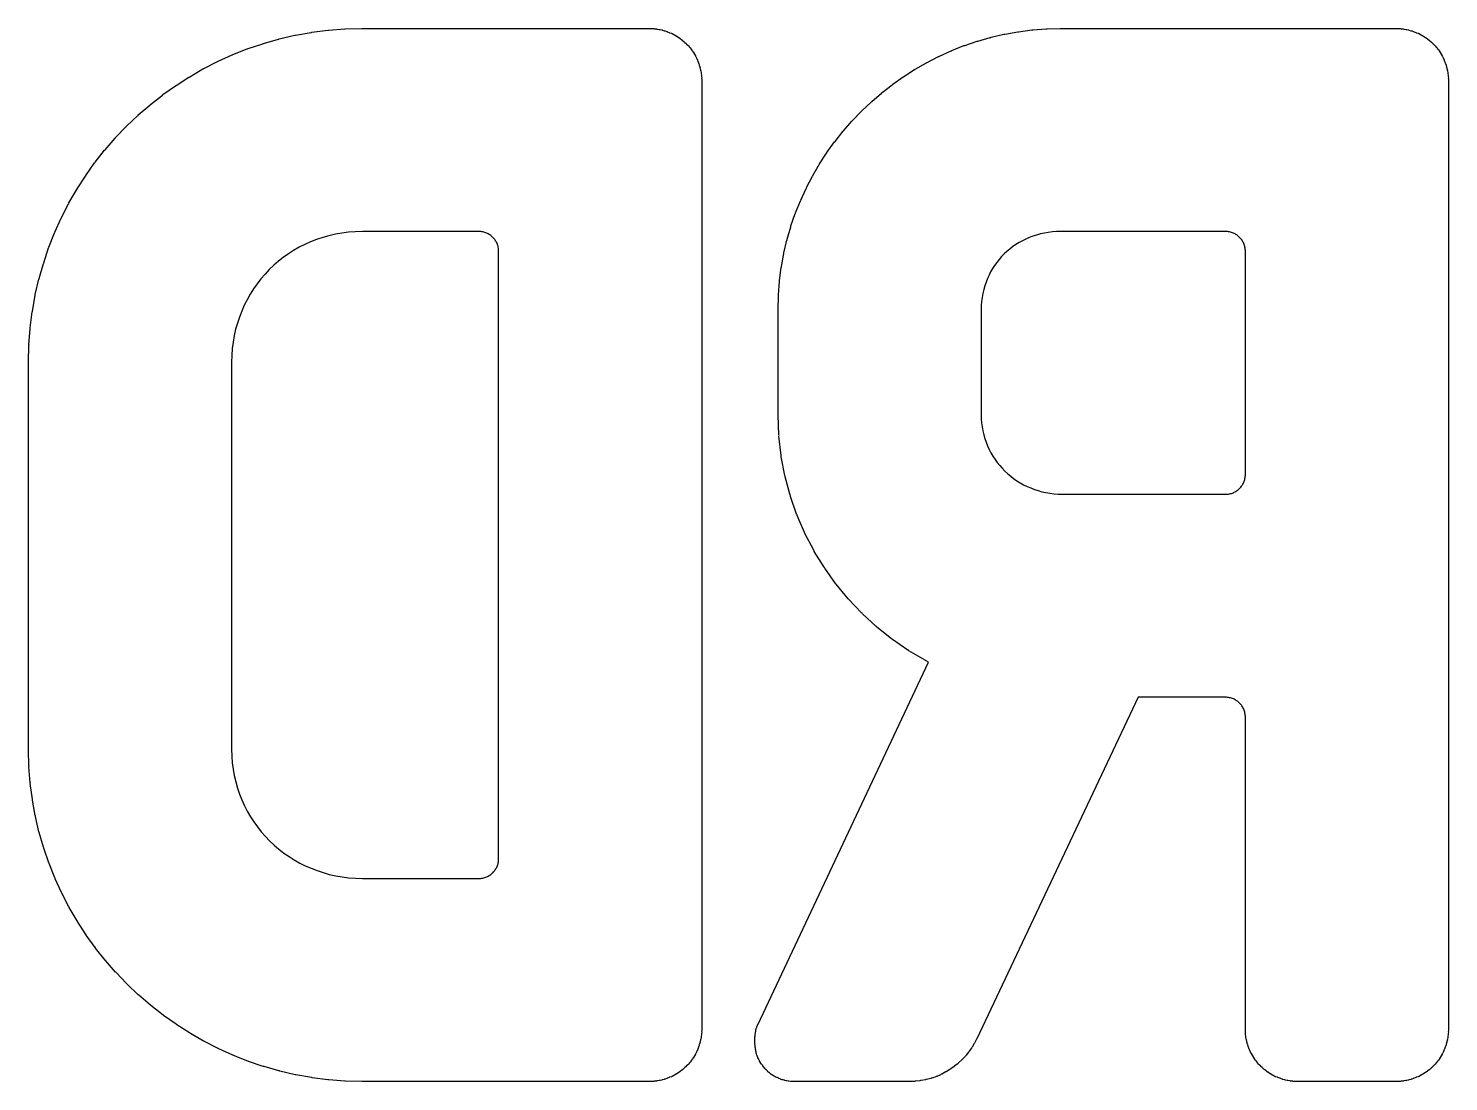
# Model space of a CAD drawing. Extents: x 135.7 to 179.4, y -147.5 to -55.1.
# Drawn here: x 142.47 to 151.11, y -128.78 to -122.37 of the extents above; entities that cross this region are included whole.
import ezdxf

# ---------------------------------------------------------------- set-up
doc = ezdxf.new("R2010")
doc.units = 0
doc.layers.add('BLACK', color=7, linetype='CONTINUOUS')

msp = doc.modelspace()

# ---------------------------------------------------------------- linework, layer by layer
at = {"layer": 'BLACK', "linetype": 'CONTINUOUS'}
for p, q in [((144.19, -122.392), (144.287, -122.38)), ((144.287, -122.38), (144.289, -122.38)), ((144.289, -122.38), (144.292, -122.379)), ((144.292, -122.379), (144.39, -122.372)), ((144.39, -122.372), (144.392, -122.373)), ((144.392, -122.373), (144.395, -122.372)), ((144.395, -122.372), (144.494, -122.369)), ((144.494, -122.369), (144.495, -122.37)), ((144.495, -122.37), (144.496, -122.369)), ((144.496, -122.369), (144.639, -122.369)), ((144.639, -122.369), (144.642, -122.37)), ((144.642, -122.37), (144.645, -122.369)), ((144.645, -122.369), (146.241, -122.369)), ((146.241, -122.369), (146.243, -122.369)), ((146.243, -122.369), (146.244, -122.369)), ((146.244, -122.369), (146.255, -122.369)), ((146.255, -122.369), (146.258, -122.37)), ((146.258, -122.37), (146.26, -122.37)), ((146.26, -122.37), (146.272, -122.37)), ((146.272, -122.37), (146.274, -122.371)), ((146.274, -122.371), (146.277, -122.371)), ((146.277, -122.371), (146.288, -122.372)), ((146.288, -122.372), (146.29, -122.373)), ((146.29, -122.373), (146.293, -122.373)), ((146.293, -122.373), (146.304, -122.375)), ((146.304, -122.375), (146.306, -122.376)), ((146.306, -122.376), (146.309, -122.376)), ((146.309, -122.376), (146.319, -122.378)), ((146.319, -122.378), (146.322, -122.38)), ((146.322, -122.38), (146.324, -122.38)), ((146.324, -122.38), (146.335, -122.383)), ((146.335, -122.383), (146.337, -122.384)), ((146.337, -122.384), (146.34, -122.384)), ((146.34, -122.384), (146.35, -122.387)), ((148.491, -122.389), (148.572, -122.378)), ((148.572, -122.378), (148.574, -122.379)), ((148.574, -122.379), (148.577, -122.378)), ((148.577, -122.378), (148.659, -122.372)), ((148.659, -122.372), (148.661, -122.372)), ((148.661, -122.372), (148.664, -122.371)), ((148.664, -122.371), (148.746, -122.369)), ((148.746, -122.369), (148.747, -122.37)), ((148.747, -122.37), (148.749, -122.369)), ((148.749, -122.369), (149.421, -122.369)), ((149.421, -122.369), (149.424, -122.37)), ((149.424, -122.37), (149.426, -122.369)), ((149.426, -122.369), (150.786, -122.369)), ((150.786, -122.369), (150.787, -122.369)), ((150.787, -122.369), (150.788, -122.369)), ((150.788, -122.369), (150.8, -122.369)), ((150.8, -122.369), (150.802, -122.37)), ((150.802, -122.37), (150.805, -122.37)), ((150.805, -122.37), (150.816, -122.37)), ((150.816, -122.37), (150.819, -122.371)), ((150.819, -122.371), (150.821, -122.371)), ((150.821, -122.371), (150.832, -122.372)), ((150.832, -122.372), (150.835, -122.373)), ((150.835, -122.373), (150.837, -122.373)), ((150.837, -122.373), (150.848, -122.375)), ((150.848, -122.375), (150.85, -122.376)), ((150.85, -122.376), (150.853, -122.376)), ((150.853, -122.376), (150.864, -122.378)), ((150.864, -122.378), (150.866, -122.38)), ((150.866, -122.38), (150.869, -122.38)), ((150.869, -122.38), (150.879, -122.383)), ((150.879, -122.383), (150.881, -122.384)), ((150.881, -122.384), (150.884, -122.384)), ((150.884, -122.384), (150.894, -122.387)), ((143.802, -122.492), (143.891, -122.462)), ((143.891, -122.462), (143.894, -122.461)), ((143.894, -122.461), (143.896, -122.46)), ((143.896, -122.46), (143.987, -122.434)), ((143.987, -122.434), (143.99, -122.434)), ((143.99, -122.434), (143.992, -122.433)), ((143.992, -122.433), (144.086, -122.411)), ((144.086, -122.411), (144.088, -122.411)), ((144.088, -122.411), (144.09, -122.41)), ((144.09, -122.41), (144.185, -122.393)), ((144.185, -122.393), (144.188, -122.393)), ((144.188, -122.393), (144.19, -122.392)), ((146.35, -122.387), (146.352, -122.389)), ((146.352, -122.389), (146.354, -122.389)), ((146.354, -122.389), (146.365, -122.393)), ((146.365, -122.393), (146.367, -122.395)), ((146.367, -122.395), (146.369, -122.395)), ((146.369, -122.395), (146.379, -122.399)), ((146.379, -122.399), (146.381, -122.401)), ((146.381, -122.401), (146.383, -122.401)), ((146.383, -122.401), (146.393, -122.406)), ((146.393, -122.406), (146.395, -122.408)), ((146.395, -122.408), (146.397, -122.409)), ((146.397, -122.409), (146.407, -122.414)), ((146.407, -122.414), (146.408, -122.416)), ((146.408, -122.416), (146.411, -122.416)), ((146.411, -122.416), (146.42, -122.422)), ((146.42, -122.422), (146.421, -122.424)), ((146.421, -122.424), (146.424, -122.425)), ((146.424, -122.425), (146.432, -122.431)), ((146.432, -122.431), (146.434, -122.433)), ((146.434, -122.433), (146.436, -122.434)), ((146.436, -122.434), (146.445, -122.44)), ((146.445, -122.44), (146.446, -122.443)), ((146.446, -122.443), (146.448, -122.444)), ((146.448, -122.444), (146.456, -122.45)), ((146.456, -122.45), (146.458, -122.453)), ((146.458, -122.453), (146.46, -122.454)), ((146.46, -122.454), (146.468, -122.461)), ((146.468, -122.461), (146.469, -122.463)), ((146.469, -122.463), (146.471, -122.464)), ((146.471, -122.464), (146.478, -122.472)), ((148.163, -122.473), (148.238, -122.447)), ((148.238, -122.447), (148.241, -122.447)), ((148.241, -122.447), (148.243, -122.446)), ((148.243, -122.446), (148.319, -122.424)), ((148.319, -122.424), (148.322, -122.424)), ((148.322, -122.424), (148.324, -122.423)), ((148.324, -122.423), (148.402, -122.405)), ((148.402, -122.405), (148.405, -122.405)), ((148.405, -122.405), (148.407, -122.404)), ((148.407, -122.404), (148.486, -122.389)), ((148.486, -122.389), (148.489, -122.39)), ((148.489, -122.39), (148.491, -122.389)), ((150.894, -122.387), (150.896, -122.389)), ((150.896, -122.389), (150.899, -122.389)), ((150.899, -122.389), (150.909, -122.393)), ((150.909, -122.393), (150.911, -122.395)), ((150.911, -122.395), (150.914, -122.395)), ((150.914, -122.395), (150.923, -122.399)), ((150.923, -122.399), (150.925, -122.401)), ((150.925, -122.401), (150.928, -122.401)), ((150.928, -122.401), (150.937, -122.406)), ((150.937, -122.406), (150.939, -122.408)), ((150.939, -122.408), (150.942, -122.409)), ((150.942, -122.409), (150.951, -122.414)), ((150.951, -122.414), (150.953, -122.416)), ((150.953, -122.416), (150.955, -122.416)), ((150.955, -122.416), (150.964, -122.422)), ((150.964, -122.422), (150.966, -122.424)), ((150.966, -122.424), (150.968, -122.425)), ((150.968, -122.425), (150.977, -122.431)), ((150.977, -122.431), (150.978, -122.433)), ((150.978, -122.433), (150.981, -122.434)), ((150.981, -122.434), (150.989, -122.44)), ((150.989, -122.44), (150.991, -122.443)), ((150.991, -122.443), (150.993, -122.444)), ((150.993, -122.444), (151.001, -122.45)), ((151.001, -122.45), (151.002, -122.453)), ((151.002, -122.453), (151.005, -122.454)), ((151.005, -122.454), (151.012, -122.461)), ((151.012, -122.461), (151.013, -122.463)), ((151.013, -122.463), (151.016, -122.464)), ((151.016, -122.464), (151.023, -122.472)), ((143.619, -122.569), (143.705, -122.53)), ((143.705, -122.53), (143.707, -122.53)), ((143.707, -122.53), (143.709, -122.528)), ((143.709, -122.528), (143.797, -122.494)), ((143.797, -122.494), (143.799, -122.494)), ((143.799, -122.494), (143.802, -122.492)), ((146.478, -122.472), (146.48, -122.474)), ((146.48, -122.474), (146.482, -122.476)), ((146.482, -122.476), (146.489, -122.484)), ((146.489, -122.484), (146.49, -122.486)), ((146.49, -122.486), (146.492, -122.487)), ((146.492, -122.487), (146.498, -122.496)), ((146.498, -122.496), (146.499, -122.498)), ((146.499, -122.498), (146.501, -122.5)), ((146.501, -122.5), (146.507, -122.508)), ((146.507, -122.508), (146.508, -122.511)), ((146.508, -122.511), (146.51, -122.512)), ((146.51, -122.512), (146.516, -122.521)), ((146.516, -122.521), (146.516, -122.524)), ((146.516, -122.524), (146.518, -122.526)), ((146.518, -122.526), (146.524, -122.535)), ((146.524, -122.535), (146.524, -122.537)), ((146.524, -122.537), (146.526, -122.539)), ((146.526, -122.539), (146.531, -122.549)), ((146.531, -122.549), (146.531, -122.551)), ((146.531, -122.551), (146.533, -122.553)), ((146.533, -122.553), (146.537, -122.563)), ((147.935, -122.576), (148.004, -122.54)), ((148.004, -122.54), (148.007, -122.539)), ((148.007, -122.539), (148.009, -122.538)), ((148.009, -122.538), (148.08, -122.505)), ((148.08, -122.505), (148.083, -122.505)), ((148.083, -122.505), (148.085, -122.503)), ((148.085, -122.503), (148.158, -122.474)), ((148.158, -122.474), (148.161, -122.474)), ((148.161, -122.474), (148.163, -122.473)), ((151.023, -122.472), (151.024, -122.474)), ((151.024, -122.474), (151.026, -122.476)), ((151.026, -122.476), (151.033, -122.484)), ((151.033, -122.484), (151.034, -122.486)), ((151.034, -122.486), (151.036, -122.487)), ((151.036, -122.487), (151.043, -122.496)), ((151.043, -122.496), (151.044, -122.498)), ((151.044, -122.498), (151.046, -122.5)), ((151.046, -122.5), (151.052, -122.508)), ((151.052, -122.508), (151.053, -122.511)), ((151.053, -122.511), (151.054, -122.512)), ((151.054, -122.512), (151.06, -122.521)), ((151.06, -122.521), (151.061, -122.524)), ((151.061, -122.524), (151.063, -122.526)), ((151.063, -122.526), (151.068, -122.535)), ((151.068, -122.535), (151.069, -122.537)), ((151.069, -122.537), (151.07, -122.539)), ((151.07, -122.539), (151.075, -122.549)), ((151.075, -122.549), (151.076, -122.551)), ((151.076, -122.551), (151.077, -122.553)), ((151.077, -122.553), (151.082, -122.563)), ((143.447, -122.663), (143.527, -122.616)), ((143.527, -122.616), (143.53, -122.616)), ((143.53, -122.616), (143.532, -122.614)), ((143.532, -122.614), (143.615, -122.571)), ((143.615, -122.571), (143.617, -122.571)), ((143.617, -122.571), (143.619, -122.569)), ((146.537, -122.563), (146.538, -122.566)), ((146.538, -122.566), (146.539, -122.568)), ((146.539, -122.568), (146.543, -122.578)), ((146.543, -122.578), (146.543, -122.58)), ((146.543, -122.58), (146.545, -122.582)), ((146.545, -122.582), (146.548, -122.593)), ((146.548, -122.593), (146.548, -122.595)), ((146.548, -122.595), (146.55, -122.597)), ((146.55, -122.597), (146.553, -122.608)), ((146.553, -122.608), (146.552, -122.611)), ((146.552, -122.611), (146.554, -122.613)), ((146.554, -122.613), (146.556, -122.624)), ((146.556, -122.624), (146.556, -122.626)), ((146.556, -122.626), (146.557, -122.628)), ((146.557, -122.628), (146.559, -122.639)), ((146.559, -122.639), (146.559, -122.642)), ((146.559, -122.642), (146.56, -122.644)), ((146.56, -122.644), (146.561, -122.656)), ((147.793, -122.661), (147.858, -122.619)), ((147.858, -122.619), (147.861, -122.619)), ((147.861, -122.619), (147.862, -122.617)), ((147.862, -122.617), (147.93, -122.578)), ((147.93, -122.578), (147.933, -122.577)), ((147.933, -122.577), (147.935, -122.576)), ((151.082, -122.563), (151.082, -122.566)), ((151.082, -122.566), (151.084, -122.568)), ((151.084, -122.568), (151.087, -122.578)), ((151.087, -122.578), (151.088, -122.58)), ((151.088, -122.58), (151.089, -122.582)), ((151.089, -122.582), (151.093, -122.593)), ((151.093, -122.593), (151.093, -122.595)), ((151.093, -122.595), (151.094, -122.597)), ((151.094, -122.597), (151.097, -122.608)), ((151.097, -122.608), (151.097, -122.611)), ((151.097, -122.611), (151.098, -122.613)), ((151.098, -122.613), (151.101, -122.624)), ((151.101, -122.624), (151.1, -122.626)), ((151.1, -122.626), (151.102, -122.628)), ((151.102, -122.628), (151.104, -122.639)), ((151.104, -122.639), (151.103, -122.642)), ((151.103, -122.642), (151.104, -122.644)), ((151.104, -122.644), (151.106, -122.656)), ((143.284, -122.772), (143.36, -122.718)), ((143.36, -122.718), (143.362, -122.718)), ((143.362, -122.718), (143.364, -122.716)), ((143.364, -122.716), (143.442, -122.665)), ((143.442, -122.665), (143.445, -122.665)), ((143.445, -122.665), (143.447, -122.663)), ((146.561, -122.656), (146.561, -122.658)), ((146.561, -122.658), (146.562, -122.66)), ((146.562, -122.66), (146.563, -122.672)), ((146.563, -122.672), (146.562, -122.674)), ((146.562, -122.674), (146.563, -122.677)), ((146.563, -122.677), (146.563, -122.688)), ((146.563, -122.688), (146.563, -122.69)), ((146.563, -122.69), (146.563, -122.691)), ((146.563, -122.691), (146.563, -128.457)), ((147.66, -122.76), (147.721, -122.712)), ((147.721, -122.712), (147.723, -122.711)), ((147.723, -122.711), (147.725, -122.709)), ((147.725, -122.709), (147.789, -122.664)), ((147.789, -122.664), (147.791, -122.663)), ((147.791, -122.663), (147.793, -122.661)), ((151.106, -122.656), (151.105, -122.658)), ((151.105, -122.658), (151.106, -122.66)), ((151.106, -122.66), (151.107, -122.672)), ((151.107, -122.672), (151.106, -122.674)), ((151.106, -122.674), (151.107, -122.677)), ((151.107, -122.677), (151.108, -122.688)), ((151.108, -122.688), (151.107, -122.69)), ((151.107, -122.69), (151.108, -122.691)), ((151.108, -122.691), (151.108, -128.457)), ((143.208, -122.833), (143.281, -122.775)), ((143.281, -122.775), (143.283, -122.774)), ((143.283, -122.774), (143.284, -122.772)), ((147.537, -122.87), (147.594, -122.817)), ((147.594, -122.817), (147.596, -122.816)), ((147.596, -122.816), (147.597, -122.814)), ((147.597, -122.814), (147.656, -122.763)), ((147.656, -122.763), (147.658, -122.762)), ((147.658, -122.762), (147.66, -122.76)), ((143.063, -122.964), (143.13, -122.9)), ((143.13, -122.9), (143.132, -122.899)), ((143.132, -122.899), (143.134, -122.896)), ((143.134, -122.896), (143.204, -122.836)), ((143.204, -122.836), (143.206, -122.835)), ((143.206, -122.835), (143.208, -122.833)), ((147.48, -122.93), (147.534, -122.874)), ((147.534, -122.874), (147.536, -122.873)), ((147.536, -122.873), (147.537, -122.87)), ((142.996, -123.034), (143.06, -122.967)), ((143.06, -122.967), (143.062, -122.966)), ((143.062, -122.966), (143.063, -122.964)), ((147.425, -122.992), (147.477, -122.933)), ((147.477, -122.933), (147.479, -122.932)), ((147.479, -122.932), (147.48, -122.93)), ((142.932, -123.108), (142.993, -123.038)), ((142.993, -123.038), (142.995, -123.036)), ((142.995, -123.036), (142.996, -123.034)), ((147.325, -123.124), (147.371, -123.06)), ((147.371, -123.06), (147.373, -123.059)), ((147.373, -123.059), (147.374, -123.057)), ((147.374, -123.057), (147.422, -122.996)), ((147.422, -122.996), (147.424, -122.994)), ((147.424, -122.994), (147.425, -122.992)), ((142.871, -123.184), (142.929, -123.111)), ((142.929, -123.111), (142.931, -123.11)), ((142.931, -123.11), (142.932, -123.108)), ((147.28, -123.193), (147.323, -123.128)), ((147.323, -123.128), (147.325, -123.126)), ((147.325, -123.126), (147.325, -123.124)), ((142.814, -123.264), (142.868, -123.188)), ((142.868, -123.188), (142.87, -123.187)), ((142.87, -123.187), (142.871, -123.184)), ((147.238, -123.265), (147.278, -123.197)), ((147.278, -123.197), (147.28, -123.195)), ((147.28, -123.195), (147.28, -123.193)), ((142.761, -123.346), (142.812, -123.268)), ((142.812, -123.268), (142.814, -123.266)), ((142.814, -123.266), (142.814, -123.264)), ((147.2, -123.338), (147.236, -123.269)), ((147.236, -123.269), (147.238, -123.267)), ((147.238, -123.267), (147.238, -123.265)), ((142.712, -123.431), (142.759, -123.35)), ((142.759, -123.35), (142.761, -123.349)), ((142.761, -123.349), (142.761, -123.346)), ((147.134, -123.492), (147.163, -123.419)), ((147.163, -123.419), (147.165, -123.417)), ((147.165, -123.414), (147.198, -123.343)), ((147.165, -123.417), (147.165, -123.414)), ((147.198, -123.343), (147.2, -123.341)), ((147.2, -123.341), (147.2, -123.338)), ((142.667, -123.519), (142.71, -123.436)), ((142.71, -123.436), (142.712, -123.434)), ((142.712, -123.434), (142.712, -123.431)), ((147.106, -123.571), (147.132, -123.496)), ((147.132, -123.496), (147.134, -123.494)), ((147.134, -123.494), (147.134, -123.492)), ((142.626, -123.609), (142.665, -123.523)), ((142.665, -123.523), (142.667, -123.521)), ((142.667, -123.521), (142.667, -123.519)), ((147.083, -123.652), (147.105, -123.576)), ((147.105, -123.576), (147.106, -123.574)), ((147.106, -123.574), (147.106, -123.571)), ((142.59, -123.701), (142.624, -123.613)), ((142.624, -123.613), (142.626, -123.611)), ((142.626, -123.611), (142.626, -123.609)), ((144.182, -123.668), (144.147, -123.684)), ((144.218, -123.654), (144.182, -123.668)), ((144.256, -123.641), (144.218, -123.654)), ((144.294, -123.631), (144.256, -123.641)), ((144.333, -123.622), (144.294, -123.631)), ((144.372, -123.615), (144.333, -123.622)), ((144.413, -123.61), (144.372, -123.615)), ((144.454, -123.607), (144.413, -123.61)), ((144.498, -123.606), (144.454, -123.607)), ((144.639, -123.606), (144.498, -123.606)), ((144.642, -123.605), (144.639, -123.606)), ((144.645, -123.606), (144.642, -123.605)), ((145.204, -123.606), (144.645, -123.606)), ((145.211, -123.606), (145.204, -123.606)), ((145.218, -123.606), (145.211, -123.606)), ((145.224, -123.607), (145.218, -123.606)), ((145.23, -123.608), (145.224, -123.607)), ((145.236, -123.61), (145.23, -123.608)), ((145.242, -123.611), (145.236, -123.61)), ((145.248, -123.613), (145.242, -123.611)), ((145.253, -123.615), (145.248, -123.613)), ((145.259, -123.618), (145.253, -123.615)), ((145.264, -123.62), (145.259, -123.618)), ((145.269, -123.623), (145.264, -123.62)), ((145.274, -123.626), (145.269, -123.623)), ((145.279, -123.629), (145.274, -123.626)), ((145.283, -123.633), (145.279, -123.629)), ((145.287, -123.637), (145.283, -123.633)), ((145.292, -123.641), (145.287, -123.637)), ((145.295, -123.645), (145.292, -123.641)), ((145.299, -123.649), (145.295, -123.645)), ((145.303, -123.654), (145.299, -123.649)), ((145.306, -123.658), (145.303, -123.654)), ((145.309, -123.663), (145.306, -123.658)), ((145.312, -123.668), (145.309, -123.663)), ((145.315, -123.673), (145.312, -123.668)), ((145.317, -123.679), (145.315, -123.673)), ((145.319, -123.684), (145.317, -123.679)), ((147.063, -123.735), (147.081, -123.657)), ((147.081, -123.657), (147.083, -123.655)), ((147.083, -123.655), (147.083, -123.652)), ((148.494, -123.673), (148.474, -123.685)), ((148.514, -123.662), (148.494, -123.673)), ((148.535, -123.652), (148.514, -123.662)), ((148.556, -123.642), (148.535, -123.652)), ((148.578, -123.634), (148.556, -123.642)), ((148.601, -123.627), (148.578, -123.634)), ((148.624, -123.62), (148.601, -123.627)), ((148.648, -123.615), (148.624, -123.62)), ((148.672, -123.611), (148.648, -123.615)), ((148.697, -123.608), (148.672, -123.611)), ((148.722, -123.606), (148.697, -123.608)), ((148.749, -123.606), (148.722, -123.606)), ((149.421, -123.606), (148.749, -123.606)), ((149.424, -123.605), (149.421, -123.606)), ((149.426, -123.606), (149.424, -123.605)), ((149.749, -123.606), (149.426, -123.606)), ((149.756, -123.606), (149.749, -123.606)), ((149.763, -123.606), (149.756, -123.606)), ((149.769, -123.607), (149.763, -123.606)), ((149.775, -123.608), (149.769, -123.607)), ((149.781, -123.61), (149.775, -123.608)), ((149.787, -123.611), (149.781, -123.61)), ((149.793, -123.613), (149.787, -123.611)), ((149.798, -123.615), (149.793, -123.613)), ((149.804, -123.618), (149.798, -123.615)), ((149.809, -123.62), (149.804, -123.618)), ((149.814, -123.623), (149.809, -123.62)), ((149.819, -123.626), (149.814, -123.623)), ((149.823, -123.629), (149.819, -123.626)), ((149.828, -123.633), (149.823, -123.629)), ((149.832, -123.637), (149.828, -123.633)), ((149.836, -123.641), (149.832, -123.637)), ((149.84, -123.645), (149.836, -123.641)), ((149.844, -123.649), (149.84, -123.645)), ((149.847, -123.653), (149.844, -123.649)), ((149.851, -123.658), (149.847, -123.653)), ((149.854, -123.663), (149.851, -123.658)), ((149.856, -123.668), (149.854, -123.663)), ((149.859, -123.673), (149.856, -123.668)), ((149.861, -123.678), (149.859, -123.673)), ((149.864, -123.684), (149.861, -123.678)), ((142.558, -123.795), (142.588, -123.705)), ((142.588, -123.705), (142.59, -123.703)), ((142.59, -123.703), (142.59, -123.701)), ((144.016, -123.763), (143.987, -123.786)), ((144.047, -123.741), (144.016, -123.763)), ((144.079, -123.72), (144.047, -123.741)), ((144.113, -123.701), (144.079, -123.72)), ((144.147, -123.684), (144.113, -123.701)), ((145.321, -123.69), (145.319, -123.684)), ((145.323, -123.695), (145.321, -123.69)), ((145.324, -123.701), (145.323, -123.695)), ((145.325, -123.708), (145.324, -123.701)), ((145.326, -123.714), (145.325, -123.708)), ((145.326, -123.72), (145.326, -123.714)), ((145.326, -123.728), (145.326, -123.72)), ((145.326, -127.42), (145.326, -123.728)), ((147.048, -123.819), (147.062, -123.74)), ((147.062, -123.74), (147.063, -123.738)), ((147.063, -123.738), (147.063, -123.735)), ((148.387, -123.758), (148.372, -123.775)), ((148.403, -123.742), (148.387, -123.758)), ((148.42, -123.727), (148.403, -123.742)), ((148.437, -123.712), (148.42, -123.727)), ((148.455, -123.698), (148.437, -123.712)), ((148.474, -123.685), (148.455, -123.698)), ((149.865, -123.69), (149.864, -123.684)), ((149.867, -123.695), (149.865, -123.69)), ((149.868, -123.701), (149.867, -123.695)), ((149.869, -123.707), (149.868, -123.701)), ((149.87, -123.714), (149.869, -123.707)), ((149.871, -123.72), (149.87, -123.714)), ((149.871, -123.728), (149.871, -123.72)), ((149.871, -125.081), (149.871, -123.728)), ((142.53, -123.891), (142.556, -123.8)), ((142.556, -123.8), (142.558, -123.798)), ((142.558, -123.798), (142.558, -123.795)), ((143.931, -123.837), (143.905, -123.865)), ((143.958, -123.811), (143.931, -123.837)), ((143.987, -123.786), (143.958, -123.811)), ((147.036, -123.904), (147.047, -123.824)), ((147.047, -123.824), (147.048, -123.822)), ((147.048, -123.822), (147.048, -123.819)), ((148.321, -123.85), (148.311, -123.871)), ((148.333, -123.831), (148.321, -123.85)), ((148.345, -123.812), (148.333, -123.831)), ((148.358, -123.793), (148.345, -123.812)), ((148.372, -123.775), (148.358, -123.793)), ((142.507, -123.989), (142.529, -123.896)), ((142.529, -123.896), (142.53, -123.894)), ((142.53, -123.894), (142.53, -123.891)), ((143.857, -123.924), (143.835, -123.955)), ((143.88, -123.894), (143.857, -123.924)), ((143.905, -123.865), (143.88, -123.894)), ((147.03, -123.991), (147.036, -123.91)), ((147.037, -123.907), (147.036, -123.904)), ((147.036, -123.91), (147.037, -123.907)), ((148.285, -123.936), (148.279, -123.959)), ((148.293, -123.914), (148.285, -123.936)), ((148.301, -123.892), (148.293, -123.914)), ((148.311, -123.871), (148.301, -123.892)), ((142.489, -124.089), (142.506, -123.994)), ((142.506, -123.994), (142.507, -123.992)), ((142.507, -123.992), (142.507, -123.989)), ((143.796, -124.02), (143.779, -124.054)), ((143.815, -123.987), (143.796, -124.02)), ((143.835, -123.955), (143.815, -123.987)), ((147.027, -124.079), (147.029, -123.996)), ((147.029, -123.996), (147.03, -123.994)), ((147.03, -123.994), (147.03, -123.991)), ((148.269, -124.006), (148.266, -124.031)), ((148.274, -123.982), (148.269, -124.006)), ((148.279, -123.959), (148.274, -123.982)), ((142.476, -124.191), (142.488, -124.094)), ((142.488, -124.094), (142.489, -124.092)), ((142.489, -124.092), (142.489, -124.089)), ((143.763, -124.089), (143.749, -124.126)), ((143.779, -124.054), (143.763, -124.089)), ((147.028, -124.08), (147.027, -124.079)), ((147.027, -124.081), (147.028, -124.08)), ((147.027, -124.719), (147.027, -124.081)), ((148.266, -124.031), (148.264, -124.056)), ((148.264, -124.056), (148.264, -124.083)), ((148.264, -124.083), (148.264, -124.718)), ((142.468, -124.294), (142.475, -124.196)), ((142.475, -124.196), (142.476, -124.193)), ((142.476, -124.193), (142.476, -124.191)), ((143.737, -124.163), (143.726, -124.2)), ((143.749, -124.126), (143.737, -124.163)), ((143.711, -124.278), (143.706, -124.318)), ((143.718, -124.239), (143.711, -124.278)), ((143.726, -124.2), (143.718, -124.239)), ((142.465, -124.398), (142.468, -124.299)), ((142.469, -124.296), (142.468, -124.294)), ((142.468, -124.299), (142.469, -124.296)), ((143.703, -124.359), (143.702, -124.401)), ((143.706, -124.318), (143.703, -124.359)), ((142.466, -124.399), (142.465, -124.398)), ((142.465, -124.4), (142.466, -124.399)), ((142.465, -126.757), (142.465, -124.4)), ((143.702, -124.401), (143.702, -126.755)), ((148.264, -124.718), (148.264, -124.745)), ((147.028, -124.721), (147.027, -124.719)), ((147.027, -124.723), (147.028, -124.721)), ((147.032, -124.843), (147.027, -124.723)), ((148.264, -124.745), (148.266, -124.77)), ((148.266, -124.77), (148.27, -124.794)), ((148.27, -124.794), (148.274, -124.818)), ((147.033, -124.847), (147.032, -124.843)), ((147.032, -124.851), (147.033, -124.847)), ((147.046, -124.968), (147.032, -124.851)), ((148.274, -124.818), (148.279, -124.842)), ((148.279, -124.842), (148.286, -124.865)), ((148.286, -124.865), (148.294, -124.887)), ((148.294, -124.887), (148.302, -124.909)), ((147.047, -124.972), (147.046, -124.968)), ((147.047, -124.976), (147.047, -124.972)), ((147.069, -125.091), (147.047, -124.976)), ((148.302, -124.909), (148.312, -124.931)), ((148.312, -124.931), (148.323, -124.952)), ((148.323, -124.952), (148.335, -124.972)), ((148.335, -124.972), (148.348, -124.992)), ((148.348, -124.992), (148.361, -125.011)), ((148.361, -125.011), (148.376, -125.029)), ((148.376, -125.029), (148.391, -125.046)), ((148.391, -125.046), (148.408, -125.063)), ((148.408, -125.063), (148.425, -125.079)), ((147.07, -125.094), (147.069, -125.091)), ((147.07, -125.098), (147.07, -125.094)), ((147.1, -125.21), (147.07, -125.098)), ((148.425, -125.079), (148.443, -125.094)), ((148.443, -125.094), (148.461, -125.108)), ((148.461, -125.108), (148.481, -125.122)), ((148.481, -125.122), (148.501, -125.134)), ((148.501, -125.134), (148.521, -125.146)), ((148.521, -125.146), (148.543, -125.157)), ((149.85, -125.151), (149.854, -125.147)), ((149.854, -125.147), (149.856, -125.142)), ((149.856, -125.142), (149.859, -125.136)), ((149.859, -125.136), (149.861, -125.131)), ((149.861, -125.131), (149.864, -125.125)), ((149.864, -125.125), (149.865, -125.12)), ((149.865, -125.12), (149.867, -125.114)), ((149.867, -125.114), (149.868, -125.108)), ((149.868, -125.108), (149.869, -125.102)), ((149.869, -125.102), (149.87, -125.095)), ((149.87, -125.095), (149.871, -125.089)), ((149.871, -125.089), (149.871, -125.081)), ((147.102, -125.213), (147.1, -125.21)), ((147.102, -125.217), (147.102, -125.213)), ((147.14, -125.326), (147.102, -125.217)), ((148.543, -125.157), (148.565, -125.166)), ((148.565, -125.166), (148.587, -125.175)), ((148.587, -125.175), (148.61, -125.182)), ((148.61, -125.182), (148.633, -125.189)), ((148.633, -125.189), (148.657, -125.194)), ((148.657, -125.194), (148.682, -125.198)), ((148.682, -125.198), (148.707, -125.202)), ((148.707, -125.202), (148.732, -125.203)), ((148.732, -125.203), (148.759, -125.204)), ((148.759, -125.204), (149.749, -125.204)), ((149.749, -125.204), (149.756, -125.204)), ((149.756, -125.204), (149.763, -125.203)), ((149.763, -125.203), (149.769, -125.203)), ((149.769, -125.203), (149.775, -125.202)), ((149.775, -125.202), (149.781, -125.2)), ((149.781, -125.2), (149.787, -125.199)), ((149.787, -125.199), (149.793, -125.197)), ((149.793, -125.197), (149.798, -125.195)), ((149.798, -125.195), (149.803, -125.192)), ((149.803, -125.192), (149.809, -125.19)), ((149.809, -125.19), (149.814, -125.187)), ((149.814, -125.187), (149.818, -125.184)), ((149.818, -125.184), (149.823, -125.18)), ((149.823, -125.18), (149.828, -125.177)), ((149.828, -125.177), (149.832, -125.173)), ((149.832, -125.173), (149.836, -125.169)), ((149.836, -125.169), (149.84, -125.165)), ((149.84, -125.165), (149.844, -125.161)), ((149.844, -125.161), (149.847, -125.156)), ((149.847, -125.156), (149.85, -125.151)), ((147.143, -125.329), (147.14, -125.326)), ((147.143, -125.333), (147.143, -125.329)), ((147.188, -125.438), (147.143, -125.333)), ((147.191, -125.441), (147.188, -125.438)), ((147.191, -125.444), (147.191, -125.441)), ((147.244, -125.545), (147.191, -125.444)), ((147.246, -125.548), (147.244, -125.545)), ((147.247, -125.552), (147.246, -125.548)), ((147.307, -125.648), (147.247, -125.552)), ((147.31, -125.651), (147.307, -125.648)), ((147.311, -125.654), (147.31, -125.651)), ((147.377, -125.747), (147.311, -125.654)), ((147.379, -125.749), (147.377, -125.747)), ((147.381, -125.752), (147.379, -125.749)), ((147.453, -125.84), (147.381, -125.752)), ((147.456, -125.842), (147.453, -125.84)), ((147.458, -125.845), (147.456, -125.842)), ((147.536, -125.927), (147.458, -125.845)), ((147.539, -125.929), (147.536, -125.927)), ((147.541, -125.932), (147.539, -125.929)), ((147.624, -126.009), (147.541, -125.932)), ((147.627, -126.01), (147.624, -126.009)), ((147.629, -126.013), (147.627, -126.01)), ((147.718, -126.084), (147.629, -126.013)), ((147.722, -126.086), (147.718, -126.084)), ((147.724, -126.088), (147.722, -126.086)), ((147.818, -126.153), (147.724, -126.088)), ((147.821, -126.154), (147.818, -126.153)), ((147.823, -126.157), (147.821, -126.154)), ((147.922, -126.215), (147.823, -126.157)), ((146.904, -128.433), (147.943, -126.227)), ((147.925, -126.216), (147.922, -126.215)), ((147.928, -126.219), (147.925, -126.216)), ((147.943, -126.227), (147.928, -126.219)), ((149.219, -126.44), (148.237, -128.518)), ((149.749, -126.44), (149.219, -126.44)), ((149.756, -126.44), (149.749, -126.44)), ((149.763, -126.441), (149.756, -126.44)), ((149.769, -126.442), (149.763, -126.441)), ((149.775, -126.443), (149.769, -126.442)), ((149.781, -126.444), (149.775, -126.443)), ((149.787, -126.446), (149.781, -126.444)), ((149.793, -126.448), (149.787, -126.446)), ((149.798, -126.45), (149.793, -126.448)), ((149.803, -126.452), (149.798, -126.45)), ((149.809, -126.455), (149.803, -126.452)), ((149.814, -126.458), (149.809, -126.455)), ((149.818, -126.461), (149.814, -126.458)), ((149.823, -126.464), (149.818, -126.461)), ((149.828, -126.467), (149.823, -126.464)), ((149.832, -126.471), (149.828, -126.467)), ((149.836, -126.475), (149.832, -126.471)), ((149.84, -126.479), (149.836, -126.475)), ((149.844, -126.484), (149.84, -126.479)), ((149.847, -126.488), (149.844, -126.484)), ((149.85, -126.493), (149.847, -126.488)), ((149.854, -126.498), (149.85, -126.493)), ((149.856, -126.503), (149.854, -126.498)), ((149.859, -126.508), (149.856, -126.503)), ((149.861, -126.513), (149.859, -126.508)), ((149.864, -126.519), (149.861, -126.513)), ((149.865, -126.524), (149.864, -126.519)), ((149.867, -126.53), (149.865, -126.524)), ((149.868, -126.536), (149.867, -126.53)), ((149.869, -126.542), (149.868, -126.536)), ((149.87, -126.549), (149.869, -126.542)), ((149.871, -126.555), (149.87, -126.549)), ((149.871, -126.563), (149.871, -126.555)), ((149.871, -128.457), (149.871, -126.563)), ((142.466, -126.758), (142.465, -126.757)), ((142.465, -126.759), (142.466, -126.758)), ((142.468, -126.858), (142.465, -126.759)), ((143.702, -126.755), (143.703, -126.798)), ((142.469, -126.86), (142.468, -126.858)), ((142.468, -126.863), (142.469, -126.86)), ((142.476, -126.96), (142.468, -126.863)), ((143.703, -126.798), (143.706, -126.838)), ((143.706, -126.838), (143.711, -126.878)), ((143.711, -126.878), (143.718, -126.917)), ((142.477, -126.962), (142.476, -126.96)), ((142.476, -126.965), (142.477, -126.962)), ((142.489, -127.061), (142.476, -126.965)), ((143.718, -126.917), (143.727, -126.955)), ((143.727, -126.955), (143.737, -126.993)), ((143.737, -126.993), (143.75, -127.03)), ((143.75, -127.03), (143.764, -127.065)), ((142.49, -127.063), (142.489, -127.061)), ((142.489, -127.066), (142.49, -127.063)), ((142.507, -127.16), (142.489, -127.066)), ((143.764, -127.065), (143.78, -127.1)), ((143.78, -127.1), (143.797, -127.134)), ((143.797, -127.134), (143.816, -127.167)), ((142.508, -127.162), (142.507, -127.16)), ((142.508, -127.165), (142.508, -127.162)), ((142.529, -127.258), (142.508, -127.165)), ((143.816, -127.167), (143.837, -127.199)), ((143.837, -127.199), (143.859, -127.229)), ((142.531, -127.26), (142.529, -127.258)), ((142.531, -127.262), (142.531, -127.26)), ((142.557, -127.353), (142.531, -127.262)), ((143.859, -127.229), (143.882, -127.259)), ((143.882, -127.259), (143.907, -127.287)), ((143.907, -127.287), (143.933, -127.314)), ((142.558, -127.356), (142.557, -127.353)), ((142.558, -127.358), (142.558, -127.356)), ((142.589, -127.447), (142.558, -127.358)), ((143.933, -127.314), (143.961, -127.34)), ((143.961, -127.34), (143.99, -127.365)), ((143.99, -127.365), (144.019, -127.388)), ((144.019, -127.388), (144.051, -127.41)), ((142.591, -127.449), (142.589, -127.447)), ((142.591, -127.452), (142.591, -127.449)), ((142.626, -127.539), (142.591, -127.452)), ((144.051, -127.41), (144.083, -127.43)), ((144.083, -127.43), (144.116, -127.449)), ((144.116, -127.449), (144.15, -127.466)), ((144.15, -127.466), (144.185, -127.481)), ((144.185, -127.481), (144.222, -127.495)), ((145.309, -127.485), (145.312, -127.48)), ((145.312, -127.48), (145.315, -127.475)), ((145.315, -127.475), (145.317, -127.47)), ((145.317, -127.47), (145.319, -127.464)), ((145.319, -127.464), (145.321, -127.458)), ((145.321, -127.458), (145.323, -127.453)), ((145.323, -127.453), (145.324, -127.447)), ((145.324, -127.447), (145.325, -127.441)), ((145.325, -127.441), (145.326, -127.434)), ((145.326, -127.428), (145.326, -127.42)), ((145.326, -127.434), (145.326, -127.428)), ((142.627, -127.541), (142.626, -127.539)), ((142.628, -127.544), (142.627, -127.541)), ((142.667, -127.629), (142.628, -127.544)), ((144.222, -127.495), (144.259, -127.507)), ((144.259, -127.507), (144.296, -127.518)), ((144.296, -127.518), (144.335, -127.527)), ((144.335, -127.527), (144.374, -127.533)), ((144.374, -127.533), (144.414, -127.538)), ((144.414, -127.538), (144.455, -127.541)), ((144.455, -127.541), (144.498, -127.542)), ((144.498, -127.542), (144.639, -127.542)), ((144.639, -127.542), (144.642, -127.543)), ((144.642, -127.543), (144.645, -127.542)), ((144.645, -127.542), (145.204, -127.542)), ((145.204, -127.542), (145.211, -127.542)), ((145.211, -127.542), (145.218, -127.542)), ((145.218, -127.542), (145.224, -127.541)), ((145.224, -127.541), (145.23, -127.54)), ((145.23, -127.54), (145.236, -127.539)), ((145.236, -127.539), (145.242, -127.537)), ((145.242, -127.537), (145.248, -127.535)), ((145.248, -127.535), (145.253, -127.533)), ((145.253, -127.533), (145.259, -127.531)), ((145.259, -127.531), (145.264, -127.528)), ((145.264, -127.528), (145.269, -127.525)), ((145.269, -127.525), (145.274, -127.522)), ((145.274, -127.522), (145.279, -127.519)), ((145.279, -127.519), (145.283, -127.515)), ((145.283, -127.515), (145.287, -127.511)), ((145.287, -127.511), (145.292, -127.508)), ((145.292, -127.508), (145.295, -127.503)), ((145.295, -127.503), (145.299, -127.499)), ((145.299, -127.499), (145.303, -127.495)), ((145.303, -127.495), (145.306, -127.49)), ((145.306, -127.49), (145.309, -127.485)), ((142.669, -127.63), (142.667, -127.629)), ((142.669, -127.633), (142.669, -127.63)), ((142.712, -127.716), (142.669, -127.633)), ((142.714, -127.718), (142.712, -127.716)), ((142.714, -127.72), (142.714, -127.718)), ((142.761, -127.8), (142.714, -127.72)), ((142.763, -127.802), (142.761, -127.8)), ((142.764, -127.805), (142.763, -127.802)), ((142.814, -127.883), (142.764, -127.805)), ((142.816, -127.884), (142.814, -127.883)), ((142.817, -127.887), (142.816, -127.884)), ((142.871, -127.962), (142.817, -127.887)), ((142.873, -127.963), (142.871, -127.962)), ((142.874, -127.966), (142.873, -127.963)), ((142.932, -128.039), (142.874, -127.966)), ((142.934, -128.04), (142.932, -128.039)), ((142.935, -128.042), (142.934, -128.04)), ((142.996, -128.112), (142.935, -128.042)), ((142.998, -128.113), (142.996, -128.112)), ((142.999, -128.116), (142.998, -128.113)), ((143.063, -128.182), (142.999, -128.116)), ((143.065, -128.184), (143.063, -128.182)), ((143.067, -128.186), (143.065, -128.184)), ((143.134, -128.25), (143.067, -128.186)), ((143.136, -128.251), (143.134, -128.25)), ((143.137, -128.253), (143.136, -128.251)), ((143.208, -128.313), (143.137, -128.253)), ((143.21, -128.314), (143.208, -128.313)), ((143.211, -128.316), (143.21, -128.314)), ((143.285, -128.374), (143.211, -128.316)), ((143.287, -128.375), (143.285, -128.374)), ((143.288, -128.376), (143.287, -128.375)), ((143.364, -128.43), (143.288, -128.376)), ((143.367, -128.431), (143.364, -128.43)), ((143.368, -128.433), (143.367, -128.431)), ((143.446, -128.483), (143.368, -128.433)), ((146.902, -128.437), (146.903, -128.434)), ((146.903, -128.434), (146.904, -128.433)), ((146.904, -128.433), (146.904, -128.433)), ((143.449, -128.484), (143.446, -128.483)), ((143.451, -128.486), (143.449, -128.484)), ((143.531, -128.532), (143.451, -128.486)), ((146.557, -128.52), (146.556, -128.522)), ((146.559, -128.509), (146.557, -128.52)), ((146.56, -128.504), (146.559, -128.506)), ((146.559, -128.506), (146.559, -128.509)), ((146.561, -128.493), (146.56, -128.504)), ((146.562, -128.488), (146.561, -128.49)), ((146.561, -128.49), (146.561, -128.493)), ((146.563, -128.471), (146.562, -128.474)), ((146.562, -128.474), (146.563, -128.476)), ((146.563, -128.476), (146.562, -128.488)), ((146.563, -128.457), (146.563, -128.459)), ((146.563, -128.459), (146.563, -128.46)), ((146.563, -128.46), (146.563, -128.471)), ((146.886, -128.504), (146.887, -128.503)), ((146.886, -128.508), (146.886, -128.504)), ((146.887, -128.51), (146.886, -128.508)), ((146.886, -128.511), (146.887, -128.51)), ((146.886, -128.519), (146.886, -128.511)), ((146.886, -128.52), (146.886, -128.519)), ((146.886, -128.521), (146.886, -128.52)), ((146.886, -128.529), (146.886, -128.521)), ((146.887, -128.495), (146.888, -128.491)), ((146.887, -128.497), (146.887, -128.495)), ((146.887, -128.498), (146.887, -128.497)), ((146.887, -128.502), (146.887, -128.498)), ((146.887, -128.503), (146.887, -128.502)), ((146.888, -128.488), (146.889, -128.484)), ((146.888, -128.49), (146.888, -128.488)), ((146.888, -128.491), (146.888, -128.49)), ((146.889, -128.481), (146.89, -128.477)), ((146.889, -128.483), (146.889, -128.481)), ((146.889, -128.484), (146.889, -128.483)), ((146.89, -128.477), (146.891, -128.475)), ((146.891, -128.469), (146.893, -128.467)), ((146.891, -128.473), (146.891, -128.469)), ((146.891, -128.475), (146.891, -128.473)), ((146.892, -128.465), (146.893, -128.461)), ((146.893, -128.467), (146.892, -128.465)), ((146.893, -128.461), (146.895, -128.459)), ((146.895, -128.456), (146.896, -128.452)), ((146.895, -128.459), (146.895, -128.456)), ((146.896, -128.452), (146.898, -128.45)), ((146.898, -128.447), (146.899, -128.443)), ((146.898, -128.45), (146.898, -128.447)), ((146.899, -128.443), (146.901, -128.441)), ((146.901, -128.441), (146.902, -128.437)), ((148.235, -128.521), (148.225, -128.542)), ((148.236, -128.519), (148.235, -128.521)), ((148.237, -128.518), (148.236, -128.519)), ((149.871, -128.459), (149.871, -128.457)), ((149.871, -128.46), (149.871, -128.459)), ((149.871, -128.471), (149.871, -128.46)), ((149.872, -128.474), (149.871, -128.471)), ((149.871, -128.476), (149.872, -128.474)), ((149.872, -128.488), (149.871, -128.476)), ((149.873, -128.49), (149.872, -128.488)), ((149.873, -128.493), (149.873, -128.49)), ((149.874, -128.504), (149.873, -128.493)), ((149.875, -128.506), (149.874, -128.504)), ((149.875, -128.509), (149.875, -128.506)), ((149.877, -128.52), (149.875, -128.509)), ((149.878, -128.522), (149.877, -128.52)), ((151.102, -128.52), (151.1, -128.522)), ((151.104, -128.509), (151.102, -128.52)), ((151.104, -128.504), (151.103, -128.506)), ((151.103, -128.506), (151.104, -128.509)), ((151.106, -128.493), (151.104, -128.504)), ((151.106, -128.488), (151.105, -128.49)), ((151.105, -128.49), (151.106, -128.493)), ((151.107, -128.471), (151.106, -128.474)), ((151.106, -128.474), (151.107, -128.476)), ((151.107, -128.476), (151.106, -128.488)), ((151.108, -128.457), (151.107, -128.459)), ((151.107, -128.459), (151.108, -128.46)), ((151.108, -128.46), (151.107, -128.471)), ((143.534, -128.533), (143.531, -128.532)), ((143.536, -128.534), (143.534, -128.533)), ((143.619, -128.577), (143.536, -128.534)), ((143.621, -128.578), (143.619, -128.577)), ((143.623, -128.579), (143.621, -128.578)), ((143.709, -128.618), (143.623, -128.579)), ((146.531, -128.599), (146.526, -128.609)), ((146.533, -128.595), (146.531, -128.597)), ((146.531, -128.597), (146.531, -128.599)), ((146.537, -128.585), (146.533, -128.595)), ((146.538, -128.583), (146.537, -128.585)), ((146.539, -128.581), (146.538, -128.583)), ((146.543, -128.57), (146.539, -128.581)), ((146.545, -128.566), (146.543, -128.568)), ((146.543, -128.568), (146.543, -128.57)), ((146.548, -128.555), (146.545, -128.566)), ((146.55, -128.551), (146.548, -128.553)), ((146.548, -128.553), (146.548, -128.555)), ((146.553, -128.54), (146.55, -128.551)), ((146.554, -128.535), (146.552, -128.538)), ((146.552, -128.538), (146.553, -128.54)), ((146.556, -128.525), (146.554, -128.535)), ((146.556, -128.522), (146.556, -128.525)), ((146.886, -128.53), (146.886, -128.529)), ((146.886, -128.537), (146.886, -128.53)), ((146.886, -128.53), (146.886, -128.53)), ((146.886, -128.539), (146.886, -128.537)), ((146.886, -128.54), (146.886, -128.539)), ((146.886, -128.547), (146.886, -128.54)), ((146.887, -128.55), (146.886, -128.547)), ((146.886, -128.552), (146.887, -128.55)), ((146.887, -128.559), (146.886, -128.552)), ((146.888, -128.562), (146.887, -128.559)), ((146.887, -128.564), (146.888, -128.562)), ((146.888, -128.572), (146.887, -128.564)), ((146.889, -128.574), (146.888, -128.572)), ((146.889, -128.576), (146.889, -128.574)), ((146.89, -128.583), (146.889, -128.576)), ((146.891, -128.586), (146.89, -128.583)), ((146.891, -128.588), (146.891, -128.586)), ((146.892, -128.595), (146.891, -128.588)), ((146.894, -128.597), (146.892, -128.595)), ((146.894, -128.6), (146.894, -128.597)), ((146.895, -128.607), (146.894, -128.6)), ((146.897, -128.609), (146.895, -128.607)), ((148.187, -128.6), (148.172, -128.619)), ((148.188, -128.597), (148.187, -128.6)), ((148.191, -128.594), (148.188, -128.597)), ((148.205, -128.575), (148.191, -128.594)), ((148.206, -128.571), (148.205, -128.575)), ((148.209, -128.569), (148.206, -128.571)), ((148.221, -128.548), (148.209, -128.569)), ((148.222, -128.545), (148.221, -128.548)), ((148.225, -128.542), (148.222, -128.545)), ((149.878, -128.525), (149.878, -128.522)), ((149.88, -128.535), (149.878, -128.525)), ((149.882, -128.538), (149.88, -128.535)), ((149.881, -128.54), (149.882, -128.538)), ((149.884, -128.551), (149.881, -128.54)), ((149.886, -128.553), (149.884, -128.551)), ((149.886, -128.555), (149.886, -128.553)), ((149.889, -128.566), (149.886, -128.555)), ((149.891, -128.568), (149.889, -128.566)), ((149.891, -128.57), (149.891, -128.568)), ((149.895, -128.581), (149.891, -128.57)), ((149.897, -128.583), (149.895, -128.581)), ((149.897, -128.585), (149.897, -128.583)), ((149.901, -128.595), (149.897, -128.585)), ((149.903, -128.597), (149.901, -128.595)), ((149.903, -128.599), (149.903, -128.597)), ((149.908, -128.609), (149.903, -128.599)), ((151.075, -128.599), (151.07, -128.609)), ((151.076, -128.597), (151.075, -128.599)), ((151.077, -128.595), (151.076, -128.597)), ((151.082, -128.585), (151.077, -128.595)), ((151.084, -128.581), (151.082, -128.583)), ((151.082, -128.583), (151.082, -128.585)), ((151.087, -128.57), (151.084, -128.581)), ((151.088, -128.568), (151.087, -128.57)), ((151.089, -128.566), (151.088, -128.568)), ((151.093, -128.555), (151.089, -128.566)), ((151.094, -128.551), (151.093, -128.553)), ((151.093, -128.553), (151.093, -128.555)), ((151.097, -128.54), (151.094, -128.551)), ((151.098, -128.535), (151.097, -128.538)), ((151.097, -128.538), (151.097, -128.54)), ((151.101, -128.525), (151.098, -128.535)), ((151.1, -128.522), (151.101, -128.525)), ((143.711, -128.618), (143.709, -128.618)), ((143.713, -128.62), (143.711, -128.618)), ((143.8, -128.655), (143.713, -128.62)), ((143.803, -128.655), (143.8, -128.655)), ((143.805, -128.656), (143.803, -128.655)), ((143.894, -128.687), (143.805, -128.656)), ((143.897, -128.687), (143.894, -128.687)), ((143.899, -128.688), (143.897, -128.687)), ((143.99, -128.714), (143.899, -128.688)), ((146.46, -128.694), (146.458, -128.696)), ((146.468, -128.687), (146.46, -128.694)), ((146.469, -128.685), (146.468, -128.687)), ((146.471, -128.684), (146.469, -128.685)), ((146.478, -128.676), (146.471, -128.684)), ((146.48, -128.674), (146.478, -128.676)), ((146.482, -128.672), (146.48, -128.674)), ((146.489, -128.664), (146.482, -128.672)), ((146.49, -128.662), (146.489, -128.664)), ((146.492, -128.661), (146.49, -128.662)), ((146.498, -128.652), (146.492, -128.661)), ((146.499, -128.65), (146.498, -128.652)), ((146.501, -128.648), (146.499, -128.65)), ((146.507, -128.64), (146.501, -128.648)), ((146.508, -128.637), (146.507, -128.64)), ((146.51, -128.636), (146.508, -128.637)), ((146.516, -128.627), (146.51, -128.636)), ((146.518, -128.623), (146.516, -128.624)), ((146.516, -128.624), (146.516, -128.627)), ((146.524, -128.613), (146.518, -128.623)), ((146.526, -128.609), (146.524, -128.611)), ((146.524, -128.611), (146.524, -128.613)), ((146.897, -128.611), (146.897, -128.609)), ((146.899, -128.618), (146.897, -128.611)), ((146.901, -128.62), (146.899, -128.618)), ((146.901, -128.623), (146.901, -128.62)), ((146.903, -128.629), (146.901, -128.623)), ((146.905, -128.631), (146.903, -128.629)), ((146.905, -128.634), (146.905, -128.631)), ((146.908, -128.64), (146.905, -128.634)), ((146.91, -128.642), (146.908, -128.64)), ((146.91, -128.644), (146.91, -128.642)), ((146.913, -128.651), (146.91, -128.644)), ((146.915, -128.652), (146.913, -128.651)), ((146.915, -128.655), (146.915, -128.652)), ((146.919, -128.661), (146.915, -128.655)), ((146.921, -128.663), (146.919, -128.661)), ((146.921, -128.665), (146.921, -128.663)), ((146.925, -128.671), (146.921, -128.665)), ((146.927, -128.672), (146.925, -128.671)), ((146.928, -128.675), (146.927, -128.672)), ((146.932, -128.68), (146.928, -128.675)), ((146.934, -128.682), (146.932, -128.68)), ((146.934, -128.684), (146.934, -128.682)), ((146.939, -128.69), (146.934, -128.684)), ((146.941, -128.691), (146.939, -128.69)), ((146.942, -128.693), (146.941, -128.691)), ((146.946, -128.699), (146.942, -128.693)), ((148.098, -128.688), (148.078, -128.702)), ((148.1, -128.685), (148.098, -128.688)), ((148.104, -128.684), (148.1, -128.685)), ((148.123, -128.668), (148.104, -128.684)), ((148.125, -128.665), (148.123, -128.668)), ((148.128, -128.663), (148.125, -128.665)), ((148.146, -128.647), (148.128, -128.663)), ((148.147, -128.644), (148.146, -128.647)), ((148.15, -128.642), (148.147, -128.644)), ((148.167, -128.624), (148.15, -128.642)), ((148.169, -128.621), (148.167, -128.624)), ((148.172, -128.619), (148.169, -128.621)), ((149.91, -128.611), (149.908, -128.609)), ((149.91, -128.613), (149.91, -128.611)), ((149.916, -128.622), (149.91, -128.613)), ((149.918, -128.624), (149.916, -128.622)), ((149.918, -128.627), (149.918, -128.624)), ((149.924, -128.636), (149.918, -128.627)), ((149.926, -128.637), (149.924, -128.636)), ((149.927, -128.64), (149.926, -128.637)), ((149.933, -128.648), (149.927, -128.64)), ((149.935, -128.65), (149.933, -128.648)), ((149.936, -128.652), (149.935, -128.65)), ((149.942, -128.661), (149.936, -128.652)), ((149.944, -128.662), (149.942, -128.661)), ((149.945, -128.664), (149.944, -128.662)), ((149.952, -128.672), (149.945, -128.664)), ((149.954, -128.674), (149.952, -128.672)), ((149.956, -128.676), (149.954, -128.674)), ((149.963, -128.684), (149.956, -128.676)), ((149.965, -128.685), (149.963, -128.684)), ((149.966, -128.687), (149.965, -128.685)), ((149.974, -128.694), (149.966, -128.687)), ((149.976, -128.695), (149.974, -128.694)), ((151.005, -128.694), (151.002, -128.696)), ((151.012, -128.687), (151.005, -128.694)), ((151.013, -128.685), (151.012, -128.687)), ((151.016, -128.684), (151.013, -128.685)), ((151.023, -128.676), (151.016, -128.684)), ((151.024, -128.674), (151.023, -128.676)), ((151.026, -128.672), (151.024, -128.674)), ((151.033, -128.664), (151.026, -128.672)), ((151.034, -128.662), (151.033, -128.664)), ((151.036, -128.661), (151.034, -128.662)), ((151.043, -128.652), (151.036, -128.661)), ((151.044, -128.65), (151.043, -128.652)), ((151.046, -128.648), (151.044, -128.65)), ((151.052, -128.64), (151.046, -128.648)), ((151.053, -128.637), (151.052, -128.64)), ((151.054, -128.636), (151.053, -128.637)), ((151.06, -128.627), (151.054, -128.636)), ((151.061, -128.624), (151.06, -128.627)), ((151.063, -128.623), (151.061, -128.624)), ((151.068, -128.613), (151.063, -128.623)), ((151.069, -128.611), (151.068, -128.613)), ((151.07, -128.609), (151.069, -128.611)), ((143.993, -128.714), (143.99, -128.714)), ((143.995, -128.715), (143.993, -128.714)), ((144.088, -128.737), (143.995, -128.715)), ((144.091, -128.737), (144.088, -128.737)), ((144.093, -128.738), (144.091, -128.737)), ((144.187, -128.755), (144.093, -128.738)), ((144.19, -128.755), (144.187, -128.755)), ((144.192, -128.756), (144.19, -128.755)), ((144.288, -128.768), (144.192, -128.756)), ((144.291, -128.768), (144.288, -128.768)), ((144.293, -128.769), (144.291, -128.768)), ((144.39, -128.776), (144.293, -128.769)), ((144.393, -128.776), (144.39, -128.776)), ((144.395, -128.776), (144.393, -128.776)), ((144.494, -128.779), (144.395, -128.776)), ((144.495, -128.779), (144.494, -128.779)), ((144.496, -128.779), (144.495, -128.779)), ((144.639, -128.779), (144.496, -128.779)), ((144.642, -128.778), (144.639, -128.779)), ((144.645, -128.779), (144.642, -128.778)), ((146.241, -128.779), (144.645, -128.779)), ((146.243, -128.779), (146.241, -128.779)), ((146.244, -128.779), (146.243, -128.779)), ((146.255, -128.779), (146.244, -128.779)), ((146.258, -128.778), (146.255, -128.779)), ((146.26, -128.778), (146.258, -128.778)), ((146.272, -128.778), (146.26, -128.778)), ((146.274, -128.777), (146.272, -128.778)), ((146.277, -128.777), (146.274, -128.777)), ((146.288, -128.776), (146.277, -128.777)), ((146.29, -128.775), (146.288, -128.776)), ((146.293, -128.775), (146.29, -128.775)), ((146.304, -128.773), (146.293, -128.775)), ((146.306, -128.772), (146.304, -128.773)), ((146.309, -128.772), (146.306, -128.772)), ((146.319, -128.77), (146.309, -128.772)), ((146.322, -128.768), (146.319, -128.77)), ((146.324, -128.768), (146.322, -128.768)), ((146.335, -128.766), (146.324, -128.768)), ((146.337, -128.764), (146.335, -128.766)), ((146.34, -128.764), (146.337, -128.764)), ((146.35, -128.761), (146.34, -128.764)), ((146.352, -128.759), (146.35, -128.761)), ((146.354, -128.759), (146.352, -128.759)), ((146.365, -128.755), (146.354, -128.759)), ((146.367, -128.753), (146.365, -128.755)), ((146.369, -128.753), (146.367, -128.753)), ((146.379, -128.749), (146.369, -128.753)), ((146.381, -128.747), (146.379, -128.749)), ((146.383, -128.747), (146.381, -128.747)), ((146.393, -128.742), (146.383, -128.747)), ((146.395, -128.74), (146.393, -128.742)), ((146.397, -128.74), (146.395, -128.74)), ((146.407, -128.734), (146.397, -128.74)), ((146.408, -128.732), (146.407, -128.734)), ((146.411, -128.732), (146.408, -128.732)), ((146.42, -128.726), (146.411, -128.732)), ((146.421, -128.724), (146.42, -128.726)), ((146.424, -128.723), (146.421, -128.724)), ((146.432, -128.717), (146.424, -128.723)), ((146.434, -128.715), (146.432, -128.717)), ((146.436, -128.714), (146.434, -128.715)), ((146.445, -128.708), (146.436, -128.714)), ((146.446, -128.706), (146.445, -128.708)), ((146.448, -128.705), (146.446, -128.706)), ((146.456, -128.698), (146.448, -128.705)), ((146.458, -128.696), (146.456, -128.698)), ((146.948, -128.7), (146.946, -128.699)), ((146.949, -128.702), (146.948, -128.7)), ((146.954, -128.707), (146.949, -128.702)), ((146.956, -128.708), (146.954, -128.707)), ((146.958, -128.711), (146.956, -128.708)), ((146.962, -128.715), (146.958, -128.711)), ((146.965, -128.716), (146.962, -128.715)), ((146.966, -128.719), (146.965, -128.716)), ((146.971, -128.723), (146.966, -128.719)), ((146.973, -128.724), (146.971, -128.723)), ((146.975, -128.726), (146.973, -128.724)), ((146.98, -128.73), (146.975, -128.726)), ((146.983, -128.731), (146.98, -128.73)), ((146.984, -128.733), (146.983, -128.731)), ((146.99, -128.737), (146.984, -128.733)), ((146.992, -128.738), (146.99, -128.737)), ((146.994, -128.74), (146.992, -128.738)), ((147, -128.743), (146.994, -128.74)), ((147.002, -128.744), (147, -128.743)), ((147.004, -128.746), (147.002, -128.744)), ((147.01, -128.749), (147.004, -128.746)), ((147.012, -128.75), (147.01, -128.749)), ((147.014, -128.752), (147.012, -128.75)), ((147.02, -128.755), (147.014, -128.752)), ((147.023, -128.755), (147.02, -128.755)), ((147.025, -128.757), (147.023, -128.755)), ((147.031, -128.76), (147.025, -128.757)), ((147.033, -128.76), (147.031, -128.76)), ((147.035, -128.761), (147.033, -128.76)), ((147.042, -128.764), (147.035, -128.761)), ((147.044, -128.764), (147.042, -128.764)), ((147.047, -128.766), (147.044, -128.764)), ((147.053, -128.768), (147.047, -128.766)), ((147.056, -128.768), (147.053, -128.768)), ((147.058, -128.769), (147.056, -128.768)), ((147.065, -128.771), (147.058, -128.769)), ((147.067, -128.771), (147.065, -128.771)), ((147.069, -128.772), (147.067, -128.771)), ((147.076, -128.774), (147.069, -128.772)), ((147.079, -128.774), (147.076, -128.774)), ((147.081, -128.775), (147.079, -128.774)), ((147.088, -128.776), (147.081, -128.775)), ((147.091, -128.776), (147.088, -128.776)), ((147.093, -128.777), (147.091, -128.776)), ((147.1, -128.778), (147.093, -128.777)), ((147.103, -128.777), (147.1, -128.778)), ((147.105, -128.778), (147.103, -128.777)), ((147.112, -128.779), (147.105, -128.778)), ((147.115, -128.778), (147.112, -128.779)), ((147.117, -128.779), (147.115, -128.778)), ((147.125, -128.779), (147.117, -128.779)), ((147.126, -128.779), (147.125, -128.779)), ((147.127, -128.779), (147.126, -128.779)), ((147.827, -128.779), (147.127, -128.779)), ((147.829, -128.778), (147.827, -128.779)), ((147.831, -128.779), (147.829, -128.778)), ((147.858, -128.778), (147.831, -128.779)), ((147.861, -128.777), (147.858, -128.778)), ((147.865, -128.777), (147.861, -128.777)), ((147.891, -128.774), (147.865, -128.777)), ((147.895, -128.773), (147.891, -128.774)), ((147.899, -128.773), (147.895, -128.773)), ((147.924, -128.768), (147.899, -128.773)), ((147.927, -128.766), (147.924, -128.768)), ((147.931, -128.767), (147.927, -128.766)), ((147.956, -128.76), (147.931, -128.767)), ((147.959, -128.758), (147.956, -128.76)), ((147.963, -128.758), (147.959, -128.758)), ((147.987, -128.749), (147.963, -128.758)), ((147.99, -128.747), (147.987, -128.749)), ((147.993, -128.747), (147.99, -128.747)), ((148.016, -128.737), (147.993, -128.747)), ((148.019, -128.734), (148.016, -128.737)), ((148.023, -128.734), (148.019, -128.734)), ((148.045, -128.722), (148.023, -128.734)), ((148.047, -128.72), (148.045, -128.722)), ((148.051, -128.719), (148.047, -128.72)), ((148.072, -128.706), (148.051, -128.719)), ((148.074, -128.703), (148.072, -128.706)), ((148.078, -128.702), (148.074, -128.703)), ((149.978, -128.698), (149.976, -128.695)), ((149.986, -128.705), (149.978, -128.698)), ((149.988, -128.706), (149.986, -128.705)), ((149.989, -128.708), (149.988, -128.706)), ((149.998, -128.714), (149.989, -128.708)), ((150, -128.715), (149.998, -128.714)), ((150.002, -128.717), (150, -128.715)), ((150.01, -128.723), (150.002, -128.717)), ((150.013, -128.724), (150.01, -128.723)), ((150.014, -128.726), (150.013, -128.724)), ((150.023, -128.732), (150.014, -128.726)), ((150.026, -128.732), (150.023, -128.732)), ((150.027, -128.734), (150.026, -128.732)), ((150.037, -128.739), (150.027, -128.734)), ((150.039, -128.74), (150.037, -128.739)), ((150.041, -128.742), (150.039, -128.74)), ((150.051, -128.747), (150.041, -128.742)), ((150.053, -128.747), (150.051, -128.747)), ((150.055, -128.749), (150.053, -128.747)), ((150.065, -128.753), (150.055, -128.749)), ((150.067, -128.753), (150.065, -128.753)), ((150.069, -128.755), (150.067, -128.753)), ((150.08, -128.759), (150.069, -128.755)), ((150.082, -128.759), (150.08, -128.759)), ((150.084, -128.761), (150.082, -128.759)), ((150.095, -128.764), (150.084, -128.761)), ((150.097, -128.764), (150.095, -128.764)), ((150.099, -128.766), (150.097, -128.764)), ((150.11, -128.768), (150.099, -128.766)), ((150.112, -128.768), (150.11, -128.768)), ((150.115, -128.77), (150.112, -128.768)), ((150.125, -128.772), (150.115, -128.77)), ((150.128, -128.772), (150.125, -128.772)), ((150.13, -128.773), (150.128, -128.772)), ((150.141, -128.775), (150.13, -128.773)), ((150.144, -128.775), (150.141, -128.775)), ((150.146, -128.776), (150.144, -128.775)), ((150.157, -128.777), (150.146, -128.776)), ((150.16, -128.777), (150.157, -128.777)), ((150.162, -128.778), (150.16, -128.777)), ((150.174, -128.778), (150.162, -128.778)), ((150.176, -128.778), (150.174, -128.778)), ((150.179, -128.779), (150.176, -128.778)), ((150.19, -128.779), (150.179, -128.779)), ((150.191, -128.779), (150.19, -128.779)), ((150.193, -128.779), (150.191, -128.779)), ((150.786, -128.779), (150.193, -128.779)), ((150.787, -128.779), (150.786, -128.779)), ((150.788, -128.779), (150.787, -128.779)), ((150.8, -128.779), (150.788, -128.779)), ((150.802, -128.778), (150.8, -128.779)), ((150.805, -128.778), (150.802, -128.778)), ((150.816, -128.778), (150.805, -128.778)), ((150.819, -128.777), (150.816, -128.778)), ((150.821, -128.777), (150.819, -128.777)), ((150.832, -128.776), (150.821, -128.777)), ((150.835, -128.775), (150.832, -128.776)), ((150.837, -128.775), (150.835, -128.775)), ((150.848, -128.773), (150.837, -128.775)), ((150.85, -128.772), (150.848, -128.773)), ((150.853, -128.772), (150.85, -128.772)), ((150.864, -128.77), (150.853, -128.772)), ((150.866, -128.768), (150.864, -128.77)), ((150.869, -128.768), (150.866, -128.768)), ((150.879, -128.766), (150.869, -128.768)), ((150.881, -128.764), (150.879, -128.766)), ((150.884, -128.764), (150.881, -128.764)), ((150.894, -128.761), (150.884, -128.764)), ((150.896, -128.759), (150.894, -128.761)), ((150.899, -128.759), (150.896, -128.759)), ((150.909, -128.755), (150.899, -128.759)), ((150.911, -128.753), (150.909, -128.755)), ((150.914, -128.753), (150.911, -128.753)), ((150.923, -128.749), (150.914, -128.753)), ((150.925, -128.747), (150.923, -128.749)), ((150.928, -128.747), (150.925, -128.747)), ((150.937, -128.742), (150.928, -128.747)), ((150.939, -128.74), (150.937, -128.742)), ((150.942, -128.74), (150.939, -128.74)), ((150.951, -128.734), (150.942, -128.74)), ((150.953, -128.732), (150.951, -128.734)), ((150.955, -128.732), (150.953, -128.732)), ((150.964, -128.726), (150.955, -128.732)), ((150.966, -128.724), (150.964, -128.726)), ((150.968, -128.723), (150.966, -128.724)), ((150.977, -128.717), (150.968, -128.723)), ((150.978, -128.715), (150.977, -128.717)), ((150.981, -128.714), (150.978, -128.715)), ((150.989, -128.708), (150.981, -128.714)), ((150.991, -128.706), (150.989, -128.708)), ((150.993, -128.705), (150.991, -128.706)), ((151.001, -128.698), (150.993, -128.705)), ((151.002, -128.696), (151.001, -128.698))]:
    msp.add_line(p, q, dxfattribs=at)

doc.saveas('drawing.dxf')
